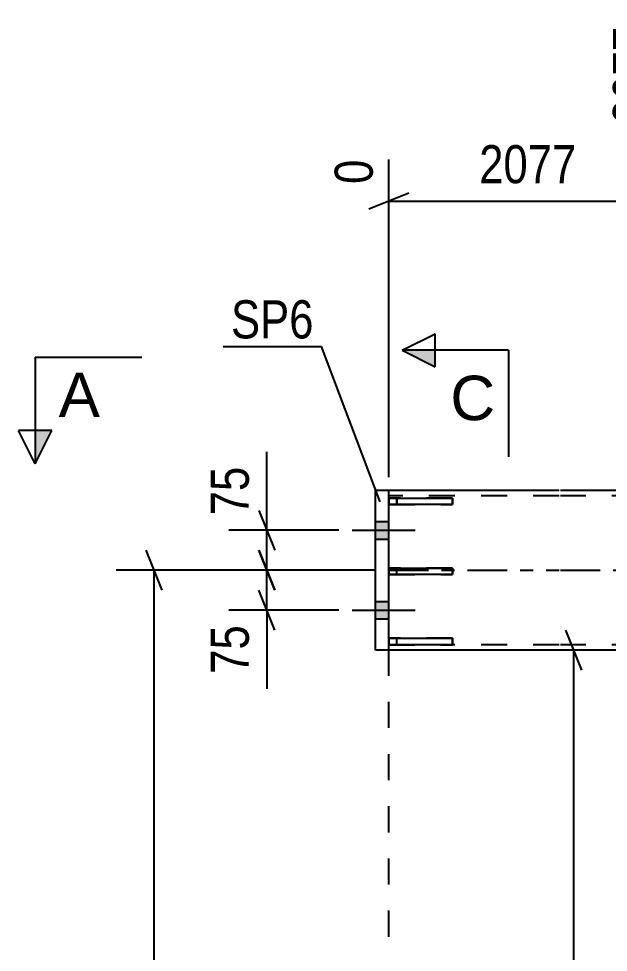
# Model space of a CAD drawing. Header units: millimetres. Extents: x 0 to 841, y 0 to 594.
# Drawn here: x 104.4 to 148.8, y 391.6 to 461.8 of the extents above; entities that cross this region are included whole.
import ezdxf

# ---------------------------------------------------------------- set-up
doc = ezdxf.new("R2010")
doc.units = ezdxf.units.MM
doc.linetypes.add('DXK_LINE_DOT2', pattern=[3.9198, 1.9599, -1.9599])
doc.linetypes.add('DXK_LINE_DOT3', pattern=[5.9187, 2.979, -0.9799, 0.9799, -0.9799])
doc.styles.add('Arial', font='ARIAL.TTF', dxfattribs={"height": 0.2})
doc.styles.add('Arial Narrow', font='ARIALN.TTF', dxfattribs={"height": 0.2})

# ---------------------------------------------------------------- blocks, each defined once
blk = doc.blocks.new('Bolt-122615563-3431 - 3380')
at = {"linetype": 'Continuous'}
for points in [[(131.267, 424.004), (131.267, 422.684), (132.267, 422.684), (132.267, 424.004)], [(131.267, 424.004), (131.267, 422.684), (132.267, 422.684), (132.267, 424.004)], [(131.267, 418.004), (131.267, 416.684), (132.267, 416.684), (132.267, 418.004)], [(131.267, 418.004), (131.267, 416.684), (132.267, 416.684), (132.267, 418.004)]]:
    blk.add_hatch(color=1, dxfattribs=at).paths.add_polyline_path(points)
at = {"color": 1, "linetype": 'Continuous'}
for p, q in [((131.267, 424.004), (132.267, 424.004)), ((131.267, 424.004), (132.267, 424.004)), ((129.507, 423.344), (134.267, 423.344)), ((129.507, 423.344), (134.267, 423.344)), ((131.267, 422.684), (132.267, 422.684)), ((131.267, 422.684), (132.267, 422.684)), ((131.267, 418.004), (132.267, 418.004)), ((131.267, 418.004), (132.267, 418.004)), ((129.507, 417.344), (134.267, 417.344)), ((129.507, 417.344), (134.267, 417.344)), ((131.267, 416.684), (132.267, 416.684)), ((131.267, 416.684), (132.267, 416.684))]:
    blk.add_line(p, q, dxfattribs=at)
blk = doc.blocks.new('Part-122615563-3443 - 3380')
at = {"color": 2, "linetype": 'Continuous'}
for p, q in [((145.085, 426.344), (132.267, 426.344)), ((270.491, 426.344), (145.185, 426.344)), ((145.085, 414.344), (132.267, 414.344)), ((633.132, 414.344), (145.185, 414.344))]:
    blk.add_line(p, q, dxfattribs=at)
at = {"color": 7, "linetype": 'DXK_LINE_DOT2'}
for p, q in [((132.267, 414.344), (132.267, 426.344)), ((145.085, 425.944), (132.267, 425.944)), ((633.132, 425.944), (145.185, 425.944)), ((145.085, 414.744), (132.267, 414.744)), ((633.132, 414.744), (145.185, 414.744))]:
    blk.add_line(p, q, dxfattribs=at)
at = {"color": 7, "linetype": 'DXK_LINE_DOT3'}
for p, q in [((132.267, 420.344), (145.085, 420.344)), ((145.185, 420.344), (633.132, 420.344))]:
    blk.add_line(p, q, dxfattribs=at)
blk = doc.blocks.new('Part-122615563-3444 - 3380')
at = {"color": 7, "linetype": 'DXK_LINE_DOT2'}
for p, q in [((137.067, 415.233), (132.267, 415.233)), ((132.267, 415.233), (132.267, 414.753)), ((132.867, 414.753), (132.867, 415.233)), ((137.067, 414.753), (137.067, 415.233)), ((132.267, 414.753), (137.067, 414.753))]:
    blk.add_line(p, q, dxfattribs=at)
blk = doc.blocks.new('Part-122615563-3445 - 3380')
at = {"color": 7, "linetype": 'DXK_LINE_DOT2'}
for p, q in [((137.067, 425.753), (132.267, 425.753)), ((132.267, 425.753), (132.267, 425.273)), ((132.867, 425.753), (132.867, 425.273)), ((137.067, 425.273), (137.067, 425.753)), ((132.267, 425.273), (137.067, 425.273))]:
    blk.add_line(p, q, dxfattribs=at)
blk = doc.blocks.new('Part-122615563-3446 - 3380')
at = {"color": 7, "linetype": 'DXK_LINE_DOT2'}
for p, q in [((137.067, 420.493), (132.267, 420.493)), ((132.267, 420.493), (132.267, 420.013)), ((132.867, 420.013), (132.867, 420.493)), ((137.067, 420.013), (137.067, 420.493)), ((132.267, 420.013), (137.067, 420.013))]:
    blk.add_line(p, q, dxfattribs=at)
blk = doc.blocks.new('Part-122615563-3447 - 3380')
at = {"color": 2, "linetype": 'Continuous'}
for p, q in [((132.267, 414.753), (132.267, 415.233)), ((132.267, 415.233), (137.067, 415.233)), ((137.067, 415.233), (137.067, 414.753)), ((137.067, 414.753), (132.267, 414.753))]:
    blk.add_line(p, q, dxfattribs=at)
at = {"color": 7, "linetype": 'DXK_LINE_DOT2'}
blk.add_line((132.867, 414.753), (132.867, 415.233), dxfattribs=at)
blk = doc.blocks.new('Part-122615563-3448 - 3380')
at = {"color": 2, "linetype": 'Continuous'}
for p, q in [((132.267, 425.753), (137.067, 425.753)), ((132.267, 425.753), (132.267, 425.273)), ((137.067, 425.753), (137.067, 425.273)), ((137.067, 425.273), (132.267, 425.273))]:
    blk.add_line(p, q, dxfattribs=at)
at = {"color": 7, "linetype": 'DXK_LINE_DOT2'}
blk.add_line((132.867, 425.273), (132.867, 425.753), dxfattribs=at)
blk = doc.blocks.new('Part-122615563-3449 - 3380')
at = {"color": 2, "linetype": 'Continuous'}
for p, q in [((132.267, 420.013), (132.267, 420.493)), ((132.267, 420.493), (137.067, 420.493)), ((137.067, 420.493), (137.067, 420.013)), ((137.067, 420.013), (132.267, 420.013))]:
    blk.add_line(p, q, dxfattribs=at)
at = {"color": 7, "linetype": 'DXK_LINE_DOT2'}
blk.add_line((132.867, 420.013), (132.867, 420.493), dxfattribs=at)
blk = doc.blocks.new('Part-122615563-3521 - 3380')
at = {"color": 2, "linetype": 'Continuous'}
for p, q in [((131.267, 414.344), (131.267, 426.344)), ((132.267, 426.344), (131.267, 426.344)), ((132.267, 414.344), (132.267, 426.344)), ((132.267, 414.344), (131.267, 414.344))]:
    blk.add_line(p, q, dxfattribs=at)
blk = doc.blocks.new('Line-122615563-4465 - 3380')
at = {"color": 1, "linetype": 'DXK_LINE_DOT2'}
blk.add_line((132.285, 298.742), (132.267, 414.993), dxfattribs=at)
blk = doc.blocks.new('StraightDimension-122615563-3770 - 3380')
at = {"color": 7, "linetype": 'Continuous'}
for p, q in [((123.099, 423.344), (123.099, 429.25)), ((123.099, 423.344), (123.099, 429.25)), ((122.499, 424.844), (123.699, 421.844)), ((128.507, 423.344), (120.249, 423.344)), ((123.099, 420.344), (123.099, 423.344)), ((123.699, 418.844), (122.499, 421.844)), ((131.267, 420.344), (120.249, 420.344))]:
    blk.add_line(p, q, dxfattribs=at)
at = {"color": 0}
blk.add_wipeout([(122.349, 428.725), (118.149, 428.725), (118.149, 423.869), (122.349, 423.869)], dxfattribs=at)
at = {"color": 3, "style": 'Arial Narrow'}
blk.add_text('75', height=2.8633, rotation=90.00021, dxfattribs=at).set_placement((121.749, 424.469))
blk = doc.blocks.new('StraightDimension-122615563-3779 - 3380')
at = {"color": 7, "linetype": 'Continuous'}
for p, q in [((122.499, 421.844), (123.699, 418.844)), ((131.267, 420.344), (120.249, 420.344)), ((123.099, 417.344), (123.099, 420.344)), ((123.699, 415.844), (122.499, 418.844)), ((128.507, 417.344), (120.249, 417.344)), ((123.099, 417.344), (123.099, 411.438)), ((123.099, 417.344), (123.099, 411.438))]:
    blk.add_line(p, q, dxfattribs=at)
at = {"color": 0}
blk.add_wipeout([(122.349, 416.819), (118.149, 416.819), (118.149, 411.963), (122.349, 411.963)], dxfattribs=at)
at = {"color": 3, "style": 'Arial Narrow'}
blk.add_text('75', height=2.8633, rotation=90.00021, dxfattribs=at).set_placement((121.749, 412.563))
blk = doc.blocks.new('StraightDimension-122615563-3803 - 3380')
at = {"color": 7, "linetype": 'Continuous'}
for p, q in [((115.226, 418.844), (114.026, 421.844)), ((131.267, 420.344), (111.776, 420.344)), ((114.626, 292.742), (114.626, 420.344)), ((114.026, 294.242), (115.226, 291.242)), ((131.285, 292.742), (111.776, 292.742))]:
    blk.add_line(p, q, dxfattribs=at)
at = {"color": 0}
blk.add_wipeout([(113.876, 360.799), (109.676, 360.799), (109.676, 352.287), (113.876, 352.287)], dxfattribs=at)
at = {"color": 3, "style": 'Arial Narrow'}
blk.add_text('3190', height=2.8633, rotation=90.00021, dxfattribs=at).set_placement((113.276, 352.887))
blk = doc.blocks.new('StraightDimension-122615563-3891 - 3380')
at = {"color": 7, "linetype": 'Continuous'}
for p, q in [((146.779, 412.844), (145.579, 415.844)), ((157.465, 414.344), (143.329, 414.344)), ((146.179, 298.742), (146.179, 414.344)), ((145.579, 300.242), (146.779, 297.242)), ((157.465, 298.742), (143.329, 298.742))]:
    blk.add_line(p, q, dxfattribs=at)
at = {"color": 0}
blk.add_wipeout([(145.429, 360.799), (141.229, 360.799), (141.229, 352.287), (145.429, 352.287)], dxfattribs=at)
at = {"color": 3, "style": 'Arial Narrow'}
blk.add_text('2890', height=2.8633, rotation=90.00021, dxfattribs=at).set_placement((144.829, 352.887))
blk = doc.blocks.new('StraightDimension-122615563-9469 - 3380')
at = {"color": 7, "linetype": 'Continuous'}
for p, q in [((153.185, 415.344), (153.185, 461.176)), ((132.267, 427.344), (132.267, 451.191)), ((133.767, 448.663), (130.767, 447.463)), ((151.685, 447.463), (154.685, 448.663)), ((132.267, 448.063), (153.185, 448.063))]:
    blk.add_line(p, q, dxfattribs=at)
at = {"color": 0, "linetype": 'Continuous'}
blk.add_wipeout([(152.585, 461.776), (148.385, 461.776), (148.385, 453.263), (152.585, 453.263)], dxfattribs=at)
at = {"color": 0}
blk.add_wipeout([(146.982, 448.813), (146.982, 453.013), (138.47, 453.013), (138.47, 448.813)], dxfattribs=at)
at = {"color": 3, "linetype": 'Continuous', "style": 'Arial Narrow'}
blk.add_text('2077', height=2.8633, rotation=90.00021, dxfattribs=at).set_placement((151.985, 453.863))
at = {"color": 3, "style": 'Arial Narrow'}
blk.add_text('2077', height=2.8633, dxfattribs=at).set_placement((139.07, 449.413))
at = {"color": 0, "linetype": 'Continuous'}
blk.add_wipeout([(131.667, 451.791), (127.467, 451.791), (127.467, 448.763), (131.667, 448.763)], dxfattribs=at)
at = {"color": 3, "linetype": 'Continuous', "style": 'Arial Narrow'}
blk.add_text('0', height=2.863, rotation=90.00021, dxfattribs=at).set_placement((131.067, 449.363))
blk = doc.blocks.new('SectionMark-122615563-4398 - 3380')
at = {"linetype": 'Continuous'}
for points in [[(135.767, 436.864), (135.767, 435.614), (133.267, 436.864)], [(135.767, 278.076), (135.767, 276.826), (133.267, 276.826)]]:
    blk.add_hatch(color=6, dxfattribs=at).paths.add_polyline_path(points)
at = {"color": 6, "linetype": 'Continuous'}
for p, q in [((133.267, 436.864), (135.767, 438.114)), ((135.767, 435.614), (135.767, 438.114)), ((141.267, 436.864), (133.267, 436.864)), ((133.267, 436.864), (135.767, 435.614)), ((141.267, 436.864), (141.267, 428.864)), ((141.267, 276.826), (141.267, 284.826)), ((133.267, 276.826), (135.767, 278.076)), ((135.767, 278.076), (135.767, 275.576)), ((141.267, 276.826), (133.267, 276.826)), ((135.767, 275.576), (133.267, 276.826))]:
    blk.add_line(p, q, dxfattribs=at)
at = {"color": 0, "linetype": 'Continuous'}
for points in [[(140.267, 431.614), (140.267, 435.114), (136.897, 435.114), (136.897, 431.614)], [(140.267, 278.576), (140.267, 282.076), (136.897, 282.076), (136.897, 278.576)]]:
    blk.add_wipeout(points, dxfattribs=at)
at = {"color": 3, "linetype": 'Continuous', "style": 'Arial'}
for p in [(136.897, 431.614), (136.897, 278.576)]:
    blk.add_text('C', height=3.343, dxfattribs=at).set_placement(p)
blk = doc.blocks.new('Mark-122615563-3517 - 3380')
at = {"color": 30, "linetype": 'Continuous'}
for p in [(119.809, 437.158), (131.616, 425.482)]:
    blk.add_line(p, (127.22, 437.158), dxfattribs=at)
at = {"color": 0}
blk.add_wipeout([(126.62, 437.758), (126.62, 440.758), (120.409, 440.758), (120.409, 437.758)], dxfattribs=at)
blk.add_wipeout([(126.62, 437.758), (126.62, 440.758), (120.409, 440.758), (120.409, 437.758)], dxfattribs=at)
at = {"color": 3, "style": 'Arial Narrow'}
blk.add_text('SP6', height=2.8633, dxfattribs=at).set_placement((120.409, 437.758))
blk = doc.blocks.new('SectionMark-122615563-4394 - 3380')
at = {"linetype": 'Continuous'}
blk.add_hatch(color=6, dxfattribs=at).paths.add_polyline_path([(105.692, 430.844), (106.942, 430.844), (105.692, 428.344)])
at = {"color": 6, "linetype": 'Continuous'}
for p, q in [((105.692, 436.344), (113.692, 436.344)), ((105.692, 436.344), (105.692, 428.344)), ((105.692, 428.344), (104.442, 430.844)), ((106.942, 430.844), (104.442, 430.844)), ((105.692, 428.344), (106.942, 430.844))]:
    blk.add_line(p, q, dxfattribs=at)
at = {"color": 0, "linetype": 'Continuous'}
blk.add_wipeout([(110.553, 431.844), (110.553, 435.344), (107.442, 435.344), (107.442, 431.844)], dxfattribs=at)
at = {"color": 3, "linetype": 'Continuous', "style": 'Arial'}
blk.add_text('A', height=3.343, dxfattribs=at).set_placement((107.442, 431.844))

msp = doc.modelspace()

# ---------------------------------------------------------------- block references
for name in ['Part-122615563-3443 - 3380', 'Part-122615563-3521 - 3380', 'Part-122615563-3445 - 3380', 'Part-122615563-3448 - 3380', 'Bolt-122615563-3431 - 3380', 'Part-122615563-3446 - 3380', 'Part-122615563-3449 - 3380', 'Part-122615563-3444 - 3380', 'Part-122615563-3447 - 3380', 'Line-122615563-4465 - 3380']:
    msp.add_blockref(name, (0, 0))

# ---------------------------------------------------------------- next in the draw order: block references
for name in ['StraightDimension-122615563-3770 - 3380', 'StraightDimension-122615563-3891 - 3380']:
    msp.add_blockref(name, (0, 0))

# ---------------------------------------------------------------- next in the draw order: block references
msp.add_blockref('StraightDimension-122615563-3779 - 3380', (0, 0))

# ---------------------------------------------------------------- next in the draw order: block references
msp.add_blockref('StraightDimension-122615563-3803 - 3380', (0, 0))

# ---------------------------------------------------------------- next in the draw order: block references
msp.add_blockref('StraightDimension-122615563-9469 - 3380', (0, 0))

# ---------------------------------------------------------------- next in the draw order: block references
for name in ['Mark-122615563-3517 - 3380', 'SectionMark-122615563-4398 - 3380']:
    msp.add_blockref(name, (0, 0))

# ---------------------------------------------------------------- next in the draw order: block references
msp.add_blockref('SectionMark-122615563-4394 - 3380', (0, 0))

doc.saveas('drawing.dxf')
